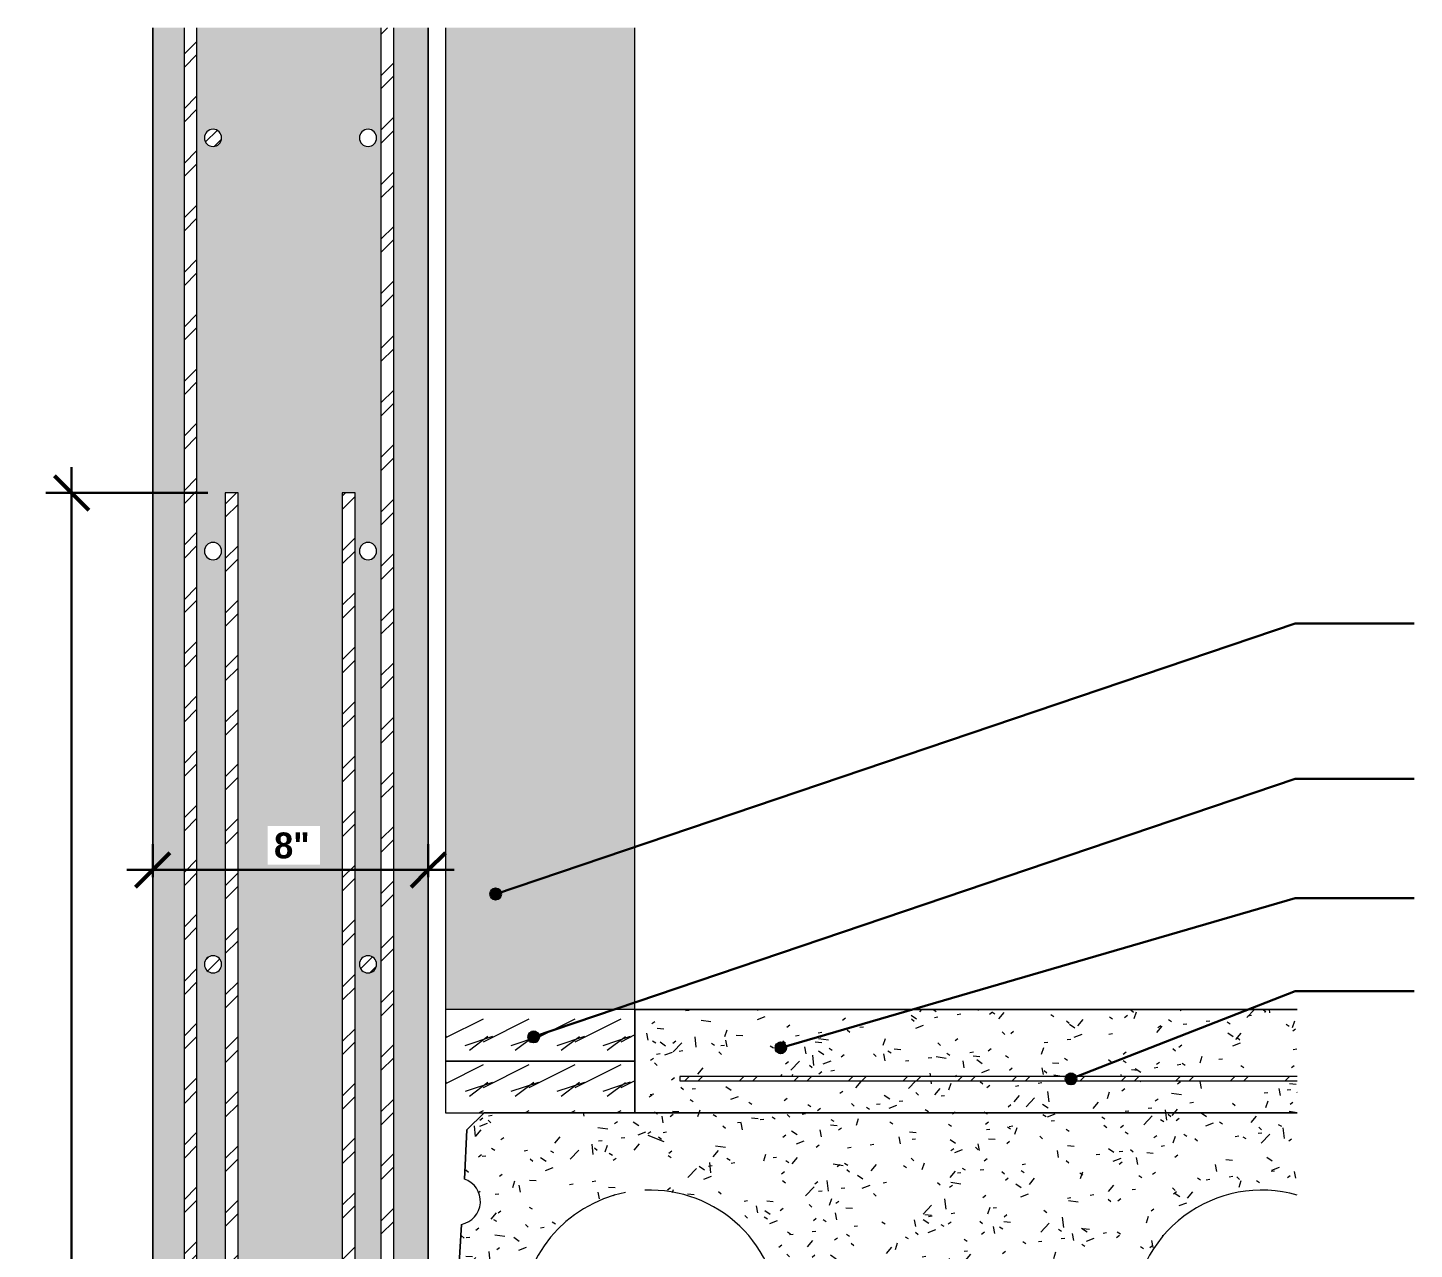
# Model space of a CAD drawing. Header units: inches. Extents: x 16427 to 16619, y -152 to -15.
# Drawn here: x 16494.39 to 16534.65, y -50.09 to -14.62 of the extents above; entities that cross this region are included whole.
import ezdxf

# ---------------------------------------------------------------- set-up
doc = ezdxf.new("R2010")
doc.units = ezdxf.units.IN
doc.header["$MEASUREMENT"] = 0
for name, color, linetype, lineweight in [('A-ANNO-DIMS', 211, 'Continuous', 9), ('A-ANNO-DIMS-8', 211, 'Continuous', 9), ('A-ANNO-IDEN', 131, 'Continuous', 30), ('A-WALL', 113, 'Continuous', 18), ('A-WALL-PATT', 111, 'Continuous', 18)]:
    doc.layers.add(name, color=color, linetype=linetype, lineweight=lineweight)
doc.styles.add('Century Gothic_B', font='', dxfattribs={"height": 0.75})
doc.styles.get('Century Gothic_B').set_extended_font_data('Century Gothic', bold=True)
doc.dimstyles.new('OD__1__Tol__', dxfattribs={"dimscale": 12, "dimtxt": 0.783126, "dimasz": 0.083333, "dimexe": 0.0625, "dimexo": 0.041667, "dimgap": 0.010417, "dimtad": 1, "dimdec": 0, "dimzin": 3, "dimdsep": 46, "dimlunit": 4, "dimtxsty": 'Century Gothic_B', "dimblk1": 'OBLIQUE', "dimblk2": 'OBLIQUE', "dimsah": 1, "dimcen": 0.09, "dimdle": 0.0625, "dimazin": 0, "dimtfac": 1, "dimtdec": 4, "dimtix": 1, "dimtmove": 0, "dimatfit": 3, "dimfxl": 1, "dimtvp": 1, "dimtfill": 1, "dimfrac": 2, "dimtolj": 1, "dimtzin": 0, "dimlwd": 30, "dimlwe": 30, "dimarcsym": 2})
pattern_1 = [(50, (2007.869, -114.959), (2.29529108, -0.20022947), [0.24, -2.64]), (355, (2007.869, -114.959), (-0.44391855, 2.40684884), [0.192, -2.112]), (100.451, (2008.061, -114.976), (1.85147686, 2.206452), [0.204, -2.244]), (46.184, (2007.869, -114.319), (3.41498314, -0.5298822), [0.36, -3.96]), (96.636, (2008.154, -114.363), (2.9907744, 3.1175039), [0.306, -3.365]), (351.184, (2007.869, -114.319), (2.9911175, 3.1174062), [0.288, -3.168]), (21, (2008.189, -114.479), (1.91043364, -1.28790384), [0.24, -2.64]), (326, (2008.189, -114.479), (0.77860356, 2.3202934), [0.192, -2.112]), (71.451, (2008.349, -114.586), (2.6890473, 1.0321926), [0.204, -2.244]), (37.5, (2007.869, -114.959), (0.038893785, 1.064692103), [0.106, -1.981, 0.106, -2.038, -2.12]), (37.5, (2007.869, -114.959), (0.038893785, 1.064692103), [-4.23, 0.106, -2.014]), (7.5, (2007.869, -114.959), (0.84152303, 1.26163425), [0.106, -1.117, 0.106, -1.933, -0.808]), (7.5, (2007.869, -114.959), (0.84152303, 1.26163425), [-3.261, 0.106, -0.702]), (327.5, (2007.156, -114.959), (1.707841713, -0.07187965), [0.106, -0.694, 0.106, -2.39, -3.312]), (327.5, (2007.156, -114.959), (1.707841713, -0.07187965), [-3.296, 0.106, -3.206]), (317.5, (2006.836, -114.959), (1.86586297, 0.32069512), [0.106, -0.934, 0.106, -1.552, -2.352]), (317.5, (2006.836, -114.959), (1.86586297, 0.32069512), [-2.698, 0.106, -2.246])]
pattern_2 = [(216.87, (2008.402, -113.626), (3.998595239, 2.665207143), [0.666, -5.998]), (206.565, (2009.202, -114.026), (-1.332697705, -1.332695324), [1.49, -1.49]), (198.435, (2009.202, -114.693), (-2.66548265, -1.332269959), [0.843, -3.372])]
pattern_3 = [(45, (2007.869, -114.959), (-0.791959595, 0.791959595), []), (45, (2007.869, -113.759), (-0.791959595, 0.791959595), [])]

# ---------------------------------------------------------------- blocks, each defined once
blk = doc.blocks.new('Generic Models 202 - Generic Models 1-1957917-DETAIL - HOLLOWCORE SLAB - RC WAL CONNECTION FRONT')
at = {"layer": 'A-WALL-PATT', "lineweight": 9}
h = blk.add_hatch(dxfattribs=at)
h.set_pattern_fill('FP_4', color=8, style=0, pattern_type=2)
h.set_pattern_definition(pattern_1)
h.paths.add_polyline_path([(16460.248, -46.123), (16478.747, -46.123), (16478.747, -45.196), (16460.817, -45.196), (16460.817, -45.071), (16478.747, -45.071), (16478.747, -43.125), (16459.518, -43.125), (16459.518, -46.123), (16460.192, -46.123)], flags=0)
at = {"layer": 'A-WALL', "lineweight": 9}
for p, q in [((16459.518, -43.125), (16478.747, -43.125)), ((16459.518, -46.123), (16459.518, -43.125)), ((16459.518, -43.125), (16459.518, -46.125)), ((16478.747, -43.125), (16459.518, -43.125)), ((16478.747, -46.125), (16459.518, -46.125)), ((16459.518, -46.125), (16478.747, -46.125))]:
    blk.add_line(p, q, dxfattribs=at)
blk = doc.blocks.new('Generic Models 206 - Generic Models 1-1957942-DETAIL - HOLLOWCORE SLAB - RC WAL CONNECTION FRONT')
at = {"layer": 'A-WALL-PATT', "lineweight": 9}
h = blk.add_hatch(dxfattribs=at)
h.set_pattern_fill('FP_5', color=8, style=0, pattern_type=2)
h.set_pattern_definition(pattern_2)
h.paths.add_polyline_path([(16459.518, -46.125), (16459.518, -44.625), (16454.018, -44.625), (16454.018, -46.125), (16455.345, -46.125)], flags=0)
at = {"layer": 'A-WALL', "lineweight": 9}
for p, q in [((16459.518, -44.625), (16454.018, -44.625)), ((16454.018, -44.625), (16454.018, -46.125)), ((16459.518, -46.125), (16459.518, -44.625)), ((16454.018, -46.125), (16459.518, -46.125))]:
    blk.add_line(p, q, dxfattribs=at)
blk = doc.blocks.new('Generic Models 223 - Generic Models 1-1957976-DETAIL - HOLLOWCORE SLAB - RC WAL CONNECTION FRONT')
at = {"layer": 'A-WALL', "lineweight": 9}
blk.add_hatch(color=256, dxfattribs=at).paths.add_polyline_path([(16459.518, -43.125), (16459.518, -14.615), (16454.018, -14.615), (16454.018, -43.125), (16455.345, -43.125)], flags=0)
for p, q in [((16454.018, -14.615), (16454.018, -43.125)), ((16459.518, -43.125), (16459.518, -14.615))]:
    blk.add_line(p, q, dxfattribs=at)
blk = doc.blocks.new('Generic Models 224 - Generic Models 1-1957989-DETAIL - HOLLOWCORE SLAB - RC WAL CONNECTION FRONT')
at = {"layer": 'A-WALL-PATT', "lineweight": 9}
h = blk.add_hatch(dxfattribs=at)
h.set_pattern_fill('FP_3', color=8, style=0, pattern_type=2)
h.set_pattern_definition(pattern_3)
h.paths.add_polyline_path([(16469.386, -45.196), (16478.747, -45.196), (16478.747, -45.071), (16460.817, -45.071), (16460.817, -45.196)], flags=0)
at = {"layer": 'A-WALL', "lineweight": 9}
for p, q in [((16478.747, -45.071), (16460.817, -45.071)), ((16460.817, -45.071), (16460.817, -45.196)), ((16460.817, -45.196), (16478.747, -45.196))]:
    blk.add_line(p, q, dxfattribs=at)
blk = doc.blocks.new('Dowel17 - Dowel-1958028-DETAIL - HOLLOWCORE SLAB - RC WAL CONNECTION FRONT')
at = {"layer": 'A-WALL-PATT', "lineweight": 9}
h = blk.add_hatch(dxfattribs=at)
h.set_pattern_fill('FP_4', color=8, style=0, pattern_type=2)
h.set_pattern_definition(pattern_1)
h.paths.add_polyline_path([(16454.316, -58.123), (16455.438, -58.123), (16456.933, -54.323), (16456.717, -53.998), (16456.5, -53.558), (16456.342, -53.094), (16456.246, -52.613), (16456.214, -52.123), (16456.246, -51.634), (16456.342, -51.153), (16456.5, -50.688), (16456.717, -50.248), (16456.989, -49.841), (16457.313, -49.472), (16457.685, -49.146), (16458.089, -48.876), (16458.529, -48.659), (16458.994, -48.501), (16459.244, -48.451), (16459.899, -46.788), (16460.364, -46.971), (16459.808, -48.384), (16459.967, -48.374), (16460.454, -48.406), (16460.935, -48.501), (16461.399, -48.659), (16461.839, -48.876), (16462.247, -49.148), (16462.616, -49.472), (16462.939, -49.841), (16463.212, -50.248), (16463.429, -50.688), (16463.586, -51.153), (16463.682, -51.634), (16463.714, -52.129), (16463.682, -52.613), (16463.586, -53.094), (16463.429, -53.558), (16463.212, -53.998), (16462.939, -54.406), (16462.616, -54.775), (16462.247, -55.099), (16461.839, -55.371), (16461.399, -55.588), (16460.935, -55.746), (16460.454, -55.841), (16459.964, -55.873), (16459.475, -55.841), (16458.994, -55.746), (16458.529, -55.588), (16458.089, -55.371), (16457.681, -55.099), (16457.298, -54.762), (16455.975, -58.123), (16478.747, -58.123), (16478.747, -55.725), (16478.685, -55.746), (16478.204, -55.841), (16477.714, -55.873), (16477.225, -55.841), (16476.744, -55.746), (16476.279, -55.588), (16475.839, -55.371), (16475.431, -55.099), (16475.063, -54.775), (16474.739, -54.406), (16474.467, -53.998), (16474.25, -53.558), (16474.092, -53.094), (16473.996, -52.613), (16473.964, -52.123), (16473.996, -51.634), (16474.092, -51.153), (16474.25, -50.688), (16474.467, -50.248), (16474.739, -49.841), (16475.063, -49.472), (16475.431, -49.148), (16475.839, -48.876), (16476.279, -48.659), (16476.744, -48.501), (16477.225, -48.406), (16477.714, -48.373), (16478.204, -48.406), (16478.685, -48.501), (16478.747, -48.522), (16478.747, -46.123), (16455.136, -46.125), (16454.638, -46.623), (16454.565, -48.051), (16454.712, -48.12), (16454.838, -48.223), (16454.936, -48.352), (16455.001, -48.501), (16455.029, -48.661), (16455.019, -48.823), (16454.97, -48.978), (16454.886, -49.117), (16454.771, -49.232), (16454.633, -49.317), (16454.479, -49.367), (16454.013, -57.375), (16453.777, -57.375), (16453.804, -57.612), (16454.183, -57.99)], flags=0)
at = {"layer": 'A-WALL', "lineweight": 9}
for p, q in [((16455.136, -46.125), (16454.638, -46.623)), ((16454.638, -46.623), (16455.136, -46.125)), ((16459.518, -46.123), (16455.138, -46.123)), ((16478.747, -46.123), (16459.518, -46.123)), ((16478.747, -46.123), (16459.518, -46.123)), ((16454.638, -46.623), (16454.565, -48.051)), ((16454.565, -48.051), (16454.638, -46.623)), ((16454.479, -49.367), (16454.013, -57.375)), ((16454.013, -57.375), (16454.479, -49.367)), ((16454.013, -57.375), (16453.777, -57.375)), ((16453.777, -57.375), (16453.804, -57.612)), ((16453.804, -57.612), (16453.777, -57.375)), ((16453.777, -57.375), (16454.013, -57.375)), ((16453.804, -57.612), (16454.316, -58.123)), ((16454.316, -58.123), (16453.804, -57.612)), ((16454.316, -58.123), (16455.438, -58.123)), ((16455.438, -58.123), (16454.316, -58.123)), ((16455.975, -58.123), (16456.748, -58.123)), ((16456.748, -58.123), (16455.975, -58.123)), ((16456.748, -58.123), (16478.747, -58.123)), ((16478.747, -58.123), (16456.748, -58.123))]:
    blk.add_line(p, q, dxfattribs=at)
for centre, radius, start, end in [((16454.348, -48.697), 0.682, 281.0341, 71.419), ((16454.348, -48.697), 0.682, 281.0341, 71.419), ((16459.964, -52.123), 3.75, 101.0948, 180), ((16459.964, -52.123), 3.75, 101.0948, 180), ((16459.964, -52.123), 3.75, 0, 92.3917), ((16459.964, -52.123), 3.75, 360, 92.3917), ((16477.714, -52.123), 3.75, 73.9954, 180), ((16477.714, -52.123), 3.75, 73.9954, 180), ((16459.964, -52.123), 3.75, 180, 215.9666), ((16459.964, -52.123), 3.75, 180, 215.9666), ((16459.964, -52.123), 3.75, 224.6835, 0), ((16459.964, -52.123), 3.75, 224.6835, 360), ((16477.714, -52.123), 3.75, 180, 286.0046), ((16477.714, -52.123), 3.75, 180, 286.0046)]:
    blk.add_arc(centre, radius, start, end, dxfattribs=at)
blk = doc.blocks.new('Dowel18 - Dowel-1958042-DETAIL - HOLLOWCORE SLAB - RC WAL CONNECTION FRONT')
at = {"layer": 'A-WALL', "lineweight": 9}
blk.add_line((16460.364, -46.971), (16459.899, -46.788), dxfattribs=at)
blk = doc.blocks.new('Generic Models 232 - Generic Models 1-1958125-DETAIL - HOLLOWCORE SLAB - RC WAL CONNECTION FRONT')
at = {"layer": 'A-WALL-PATT', "lineweight": 9}
h = blk.add_hatch(dxfattribs=at)
h.set_pattern_fill('FP_3', color=8, style=0, pattern_type=2)
h.set_pattern_definition(pattern_3)
h.paths.add_polyline_path([(16446.427, -58.625), (16446.802, -58.625), (16446.802, -14.615), (16446.427, -14.615), (16446.427, -52.129)], flags=0)
at = {"layer": 'A-WALL', "lineweight": 9}
for p, q in [((16446.427, -14.615), (16446.427, -58.625)), ((16446.802, -58.625), (16446.802, -14.615)), ((16446.427, -58.625), (16446.802, -58.625))]:
    blk.add_line(p, q, dxfattribs=at)
blk = doc.blocks.new('Generic Models 237 - Generic Models 1-1958179-DETAIL - HOLLOWCORE SLAB - RC WAL CONNECTION FRONT')
at = {"layer": 'A-WALL-PATT', "lineweight": 9}
h = blk.add_hatch(dxfattribs=at)
h.set_pattern_fill('FP_3', color=8, style=0, pattern_type=2)
h.set_pattern_definition(pattern_3)
h.paths.add_polyline_path([(16447.268, -42.064), (16447.393, -42.031), (16447.484, -41.939), (16447.518, -41.814), (16447.484, -41.689), (16447.393, -41.598), (16447.268, -41.564), (16447.143, -41.598), (16447.051, -41.689), (16447.018, -41.814), (16447.051, -41.939), (16447.143, -42.031)], flags=0)
at = {"layer": 'A-WALL', "lineweight": 9}
for start, end in [(0, 180), (180, 0)]:
    blk.add_arc((16447.268, -41.814), 0.25, start, end, dxfattribs=at)
blk = doc.blocks.new('Generic Models 239 - Generic Models 1-1958199-DETAIL - HOLLOWCORE SLAB - RC WAL CONNECTION FRONT')
at = {"layer": 'A-WALL', "lineweight": 9}
for start, end in [(0, 180), (180, 0)]:
    blk.add_arc((16447.268, -29.814), 0.25, start, end, dxfattribs=at)
blk = doc.blocks.new('Generic Models 240 - Generic Models 1-1958209-DETAIL - HOLLOWCORE SLAB - RC WAL CONNECTION FRONT')
at = {"layer": 'A-WALL-PATT', "lineweight": 9}
h = blk.add_hatch(dxfattribs=at)
h.set_pattern_fill('FP_3', color=8, style=0, pattern_type=2)
h.set_pattern_definition(pattern_3)
h.paths.add_polyline_path([(16447.268, -18.064), (16447.393, -18.031), (16447.484, -17.939), (16447.518, -17.814), (16447.484, -17.689), (16447.393, -17.598), (16447.268, -17.564), (16447.143, -17.598), (16447.051, -17.689), (16447.018, -17.814), (16447.051, -17.939), (16447.143, -18.031), (16447.187, -18.043)], flags=0)
at = {"layer": 'A-WALL', "lineweight": 9}
for start, end in [(0, 180), (180, 0)]:
    blk.add_arc((16447.268, -17.814), 0.25, start, end, dxfattribs=at)
blk = doc.blocks.new('Generic Models 243 - Generic Models 1-1958242-DETAIL - HOLLOWCORE SLAB - RC WAL CONNECTION FRONT')
at = {"layer": 'A-WALL-PATT', "lineweight": 9}
h = blk.add_hatch(dxfattribs=at)
h.set_pattern_fill('FP_5', color=8, style=0, pattern_type=2)
h.set_pattern_definition(pattern_2)
h.paths.add_polyline_path([(16455.345, -44.625), (16459.518, -44.625), (16459.518, -43.125), (16454.018, -43.125), (16454.018, -44.625), (16455.138, -44.625)], flags=0)
at = {"layer": 'A-WALL', "lineweight": 9}
for p, q in [((16459.518, -43.125), (16454.018, -43.125)), ((16454.018, -43.125), (16454.018, -44.625)), ((16459.518, -44.625), (16459.518, -43.125)), ((16454.018, -44.625), (16459.518, -44.625))]:
    blk.add_line(p, q, dxfattribs=at)
blk = doc.blocks.new('Generic Models 263 - Generic Models 1-1958805-DETAIL - HOLLOWCORE SLAB - RC WAL CONNECTION FRONT')
at = {"layer": 'A-WALL-PATT', "lineweight": 9}
h = blk.add_hatch(dxfattribs=at)
h.set_pattern_fill('FP_4', color=8, style=0, pattern_type=2)
h.set_pattern_definition(pattern_1)
h.paths.add_polyline_path([(16449.217, -89.642), (16456.068, -89.642), (16456.068, -60.141), (16456.049, -60.094), (16456.002, -60.074), (16455.207, -60.074), (16455.159, -60.198), (16455.427, -60.198), (16455.56, -60.216), (16455.685, -60.267), (16455.792, -60.349), (16455.873, -60.456), (16455.925, -60.58), (16455.943, -60.714), (16455.943, -69.625), (16455.493, -69.625), (16455.493, -60.714), (16455.474, -60.667), (16455.427, -60.647), (16454.982, -60.647), (16453.611, -64.131), (16453.145, -63.948), (16454.444, -60.647), (16451.393, -60.647), (16451.393, -88.125), (16451.018, -88.125), (16451.018, -60.647), (16447.996, -60.647), (16447.996, -88.125), (16447.621, -88.125), (16447.621, -60.647), (16447.467, -60.647), (16447.467, -69.625), (16447.018, -69.625), (16447.018, -60.654), (16446.986, -60.667), (16446.967, -60.714), (16446.967, -89.642), (16447.996, -89.642)], flags=0)
h.paths.add_polyline_path([(16457.518, -89.642), (16457.518, -58.625), (16455.778, -58.625), (16455.384, -59.625), (16456.002, -59.625), (16456.135, -59.643), (16456.26, -59.694), (16456.367, -59.776), (16456.449, -59.883), (16456.5, -60.008), (16456.518, -60.141), (16456.518, -89.642), (16457.456, -89.642)], flags=0)
h.paths.add_polyline_path([(16445.518, -89.642), (16446.518, -89.642), (16446.518, -60.714), (16446.535, -60.58), (16446.587, -60.456), (16446.669, -60.349), (16446.776, -60.267), (16446.9, -60.216), (16447.018, -60.198), (16447.018, -60.141), (16447.035, -60.008), (16447.087, -59.883), (16447.169, -59.776), (16447.276, -59.694), (16447.4, -59.643), (16447.533, -59.625), (16447.621, -59.625), (16447.621, -28.125), (16447.996, -28.125), (16447.996, -59.625), (16451.018, -59.625), (16451.018, -28.125), (16451.393, -28.125), (16451.393, -59.625), (16454.847, -59.625), (16455.24, -58.625), (16453.518, -58.625), (16453.518, -14.615), (16452.518, -14.615), (16452.518, -58.625), (16452.143, -58.625), (16452.143, -14.615), (16446.802, -14.615), (16446.802, -58.625), (16446.427, -58.625), (16446.427, -14.615), (16445.518, -14.615), (16445.518, -70.886)], flags=0)
h.paths.add_polyline_path([(16447.217, -82.521), (16447.092, -82.488), (16447, -82.396), (16446.967, -82.271), (16447, -82.146), (16447.092, -82.055), (16447.217, -82.021), (16447.342, -82.055), (16447.433, -82.146), (16447.467, -82.271), (16447.433, -82.396), (16447.342, -82.488)], flags=0)
h.paths.add_polyline_path([(16455.568, -82.521), (16455.443, -82.488), (16455.352, -82.396), (16455.318, -82.271), (16455.352, -82.146), (16455.443, -82.055), (16455.568, -82.021), (16455.693, -82.055), (16455.785, -82.146), (16455.818, -82.271), (16455.785, -82.396), (16455.693, -82.488)], flags=0)
h.paths.add_polyline_path([(16449.467, -82.521), (16449.342, -82.488), (16449.25, -82.396), (16449.217, -82.271), (16449.25, -82.146), (16449.342, -82.055), (16449.467, -82.021), (16449.592, -82.055), (16449.683, -82.146), (16449.717, -82.271), (16449.683, -82.396), (16449.592, -82.488)], flags=0)
h.paths.add_polyline_path([(16455.568, -70.521), (16455.443, -70.488), (16455.352, -70.396), (16455.318, -70.271), (16455.352, -70.146), (16455.443, -70.055), (16455.568, -70.021), (16455.693, -70.055), (16455.785, -70.146), (16455.818, -70.271), (16455.785, -70.396), (16455.693, -70.488)], flags=0)
h.paths.add_polyline_path([(16447.217, -70.521), (16447.092, -70.488), (16447, -70.396), (16446.967, -70.271), (16447, -70.146), (16447.092, -70.055), (16447.217, -70.021), (16447.342, -70.055), (16447.433, -70.146), (16447.467, -70.271), (16447.433, -70.396), (16447.342, -70.488)], flags=0)
h.paths.add_polyline_path([(16449.467, -70.521), (16449.342, -70.488), (16449.25, -70.396), (16449.217, -70.271), (16449.25, -70.146), (16449.342, -70.055), (16449.467, -70.021), (16449.592, -70.055), (16449.683, -70.146), (16449.717, -70.271), (16449.683, -70.396), (16449.592, -70.488)], flags=0)
h.paths.add_polyline_path([(16455.183, -61.211), (16455.058, -61.177), (16454.966, -61.086), (16454.933, -60.961), (16454.966, -60.836), (16455.058, -60.744), (16455.183, -60.711), (16455.308, -60.744), (16455.399, -60.836), (16455.433, -60.961), (16455.399, -61.086), (16455.308, -61.177)], flags=0)
h.paths.add_polyline_path([(16449.781, -61.211), (16449.656, -61.177), (16449.564, -61.086), (16449.531, -60.961), (16449.564, -60.836), (16449.656, -60.744), (16449.781, -60.711), (16449.906, -60.744), (16449.997, -60.836), (16450.031, -60.961), (16449.997, -61.086), (16449.906, -61.177)], flags=0)
h.paths.add_polyline_path([(16450.664, -60.198), (16451.018, -60.198), (16451.018, -60.074), (16447.996, -60.074), (16447.996, -60.198)], flags=0)
h.paths.add_polyline_path([(16453.262, -60.198), (16454.621, -60.198), (16454.67, -60.074), (16451.393, -60.074), (16451.393, -60.198), (16453.214, -60.198)], flags=0)
h.paths.add_polyline_path([(16447.621, -60.198), (16447.621, -60.074), (16447.533, -60.074), (16447.486, -60.094), (16447.467, -60.141), (16447.467, -60.198), (16447.486, -60.198)], flags=0)
h.paths.add_polyline_path([(16451.768, -54.064), (16451.643, -54.031), (16451.551, -53.939), (16451.518, -53.814), (16451.551, -53.689), (16451.643, -53.598), (16451.768, -53.564), (16451.893, -53.598), (16451.984, -53.689), (16452.018, -53.814), (16451.984, -53.939), (16451.893, -54.031)], flags=0)
h.paths.add_polyline_path([(16447.268, -54.064), (16447.143, -54.031), (16447.051, -53.939), (16447.018, -53.814), (16447.051, -53.689), (16447.143, -53.598), (16447.268, -53.564), (16447.393, -53.598), (16447.484, -53.689), (16447.518, -53.814), (16447.484, -53.939), (16447.393, -54.031), (16447.276, -54.062)], flags=0)
h.paths.add_polyline_path([(16447.268, -42.064), (16447.143, -42.031), (16447.051, -41.939), (16447.018, -41.814), (16447.051, -41.689), (16447.143, -41.598), (16447.268, -41.564), (16447.393, -41.598), (16447.484, -41.689), (16447.518, -41.814), (16447.484, -41.939), (16447.393, -42.031)], flags=0)
h.paths.add_polyline_path([(16451.768, -42.064), (16451.643, -42.031), (16451.551, -41.939), (16451.518, -41.814), (16451.551, -41.689), (16451.643, -41.598), (16451.768, -41.564), (16451.893, -41.598), (16451.984, -41.689), (16452.018, -41.814), (16451.984, -41.939), (16451.893, -42.031)], flags=0)
h.paths.add_polyline_path([(16451.768, -30.064), (16451.643, -30.031), (16451.551, -29.939), (16451.518, -29.814), (16451.551, -29.689), (16451.643, -29.598), (16451.768, -29.564), (16451.893, -29.598), (16451.984, -29.689), (16452.018, -29.814), (16451.984, -29.939), (16451.893, -30.031)], flags=0)
h.paths.add_polyline_path([(16447.268, -30.064), (16447.143, -30.031), (16447.051, -29.939), (16447.018, -29.814), (16447.051, -29.689), (16447.143, -29.598), (16447.268, -29.564), (16447.393, -29.598), (16447.484, -29.689), (16447.518, -29.814), (16447.484, -29.939), (16447.393, -30.031)], flags=0)
h.paths.add_polyline_path([(16451.768, -18.064), (16451.643, -18.031), (16451.551, -17.939), (16451.518, -17.814), (16451.551, -17.689), (16451.643, -17.598), (16451.768, -17.564), (16451.893, -17.598), (16451.984, -17.689), (16452.018, -17.814), (16451.984, -17.939), (16451.893, -18.031)], flags=0)
h.paths.add_polyline_path([(16447.268, -18.064), (16447.143, -18.031), (16447.051, -17.939), (16447.018, -17.814), (16447.051, -17.689), (16447.143, -17.598), (16447.268, -17.564), (16447.393, -17.598), (16447.484, -17.689), (16447.518, -17.814), (16447.484, -17.939), (16447.393, -18.031)], flags=0)
at = {"layer": 'A-WALL', "lineweight": 9}
for p, q in [((16445.518, -89.642), (16445.518, -14.615)), ((16445.518, -14.615), (16445.518, -89.642)), ((16453.518, -14.615), (16453.518, -58.625)), ((16453.518, -58.625), (16453.518, -14.615)), ((16453.518, -58.625), (16454.288, -58.625)), ((16454.288, -58.625), (16453.518, -58.625)), ((16454.288, -58.625), (16455.24, -58.625)), ((16455.24, -58.625), (16454.288, -58.625)), ((16455.778, -58.625), (16456.748, -58.625)), ((16456.748, -58.625), (16455.778, -58.625)), ((16456.748, -58.625), (16457.518, -58.625)), ((16457.518, -58.625), (16456.748, -58.625)), ((16457.518, -58.625), (16457.518, -89.642)), ((16457.518, -89.642), (16457.518, -58.625))]:
    blk.add_line(p, q, dxfattribs=at)
blk = doc.blocks.new('Generic Models 205 - Generic Models 1-1958937-DETAIL - HOLLOWCORE SLAB - RC WAL CONNECTION FRONT')
at = {"layer": 'A-WALL-PATT', "lineweight": 9}
h = blk.add_hatch(dxfattribs=at)
h.set_pattern_fill('FP_3', color=8, style=0, pattern_type=2)
h.set_pattern_definition(pattern_3)
h.paths.add_polyline_path([(16452.518, -58.625), (16452.518, -14.615), (16452.143, -14.615), (16452.143, -58.625)], flags=0)
at = {"layer": 'A-WALL', "lineweight": 9}
for p, q in [((16452.143, -14.615), (16452.143, -58.625)), ((16452.518, -58.625), (16452.518, -14.615)), ((16452.143, -58.625), (16452.518, -58.625))]:
    blk.add_line(p, q, dxfattribs=at)
blk = doc.blocks.new('Generic Models 233 - Generic Models 1-1958986-DETAIL - HOLLOWCORE SLAB - RC WAL CONNECTION FRONT')
at = {"layer": 'A-WALL-PATT', "lineweight": 9}
h = blk.add_hatch(dxfattribs=at)
h.set_pattern_fill('FP_3', color=8, style=0, pattern_type=2)
h.set_pattern_definition(pattern_3)
h.paths.add_polyline_path([(16451.768, -42.064), (16451.893, -42.031), (16451.984, -41.939), (16452.018, -41.814), (16451.984, -41.689), (16451.893, -41.598), (16451.768, -41.564), (16451.643, -41.598), (16451.551, -41.689), (16451.518, -41.814), (16451.551, -41.939), (16451.643, -42.031)], flags=0)
at = {"layer": 'A-WALL', "lineweight": 9}
for start, end in [(0, 180), (180, 0)]:
    blk.add_arc((16451.768, -41.814), 0.25, start, end, dxfattribs=at)
blk = doc.blocks.new('Generic Models 235 - Generic Models 1-1959006-DETAIL - HOLLOWCORE SLAB - RC WAL CONNECTION FRONT')
at = {"layer": 'A-WALL-PATT', "lineweight": 9}
h = blk.add_hatch(dxfattribs=at)
h.set_pattern_fill('FP_3', color=8, style=0, pattern_type=2)
h.set_pattern_definition(pattern_3)
h.paths.add_polyline_path([(16451.768, -30.064), (16451.893, -30.031), (16451.984, -29.939), (16452.018, -29.814), (16451.984, -29.689), (16451.893, -29.598), (16451.768, -29.564), (16451.643, -29.598), (16451.551, -29.689), (16451.518, -29.814), (16451.551, -29.939), (16451.643, -30.031)], flags=0)
at = {"layer": 'A-WALL', "lineweight": 9}
for start, end in [(0, 180), (180, 0)]:
    blk.add_arc((16451.768, -29.814), 0.25, start, end, dxfattribs=at)
blk = doc.blocks.new('Generic Models 236 - Generic Models 1-1959016-DETAIL - HOLLOWCORE SLAB - RC WAL CONNECTION FRONT')
at = {"layer": 'A-WALL', "lineweight": 9}
for start, end in [(0, 180), (180, 0)]:
    blk.add_arc((16451.768, -17.814), 0.25, start, end, dxfattribs=at)
blk = doc.blocks.new('Generic Models 228 - Generic Models 1-1960298-DETAIL - HOLLOWCORE SLAB - RC WAL CONNECTION FRONT')
at = {"layer": 'A-WALL-PATT', "lineweight": 9}
h = blk.add_hatch(dxfattribs=at)
h.set_pattern_fill('FP_3', color=8, style=0, pattern_type=2)
h.set_pattern_definition(pattern_3)
h.paths.add_polyline_path([(16447.621, -88.125), (16447.996, -88.125), (16447.996, -28.125), (16447.621, -28.125), (16447.621, -81.844)], flags=0)
at = {"layer": 'A-WALL', "lineweight": 9}
for p, q in [((16447.996, -28.125), (16447.621, -28.125)), ((16447.621, -28.125), (16447.621, -88.125)), ((16447.996, -88.125), (16447.996, -28.125)), ((16447.621, -88.125), (16447.996, -88.125))]:
    blk.add_line(p, q, dxfattribs=at)
blk = doc.blocks.new('Generic Models 299 - Generic Models 1-1964340-DETAIL - HOLLOWCORE SLAB - RC WAL CONNECTION FRONT')
at = {"layer": 'A-WALL-PATT', "lineweight": 9}
h = blk.add_hatch(dxfattribs=at)
h.set_pattern_fill('FP_3', color=8, style=0, pattern_type=2)
h.set_pattern_definition(pattern_3)
h.paths.add_polyline_path([(16451.393, -88.125), (16451.393, -28.125), (16451.018, -28.125), (16451.018, -88.125)], flags=0)
at = {"layer": 'A-WALL', "lineweight": 9}
for p, q in [((16451.393, -28.125), (16451.018, -28.125)), ((16451.018, -28.125), (16451.018, -88.125)), ((16451.393, -88.125), (16451.393, -28.125)), ((16451.018, -88.125), (16451.393, -88.125))]:
    blk.add_line(p, q, dxfattribs=at)
blk = doc.blocks.new('DIMBLOCK8-DETAIL - HOLLOWCORE SLAB - RC WAL CONNECTION FRONT')
at = {"layer": 'A-ANNO-DIMS-8', "lineweight": 30}
for p, q in [((16498.021, -39.279), (16498.021, -38.322)), ((16506.021, -39.279), (16506.021, -38.322)), ((16506.771, -39.072), (16497.271, -39.072)), ((16498.021, -39.072), (16498.021, -39.279)), ((16506.021, -39.072), (16506.021, -39.279))]:
    blk.add_line(p, q, dxfattribs=at)
at = {"layer": 'A-ANNO-DIMS-8', "lineweight": 50}
for p, q in [((16498.021, -39.072), (16498.521, -38.572)), ((16506.021, -39.072), (16506.521, -38.572)), ((16498.021, -39.072), (16497.521, -39.572)), ((16506.021, -39.072), (16505.521, -39.572))]:
    blk.add_line(p, q, dxfattribs=at)
at = {"layer": 'A-ANNO-DIMS-8', "color": 0, "lineweight": 30, "insert": (16501.542, -37.986), "char_height": 0.75, "width": 1.14859, "attachment_point": 1, "line_spacing_factor": 0.984502, "style": 'Century Gothic_B', "bg_fill": 3, "box_fill_scale": 1.25, "bg_fill_color": 256, "bg_fill_true_color": 13158600, "bg_fill_transparency": 0}
blk.add_mtext('8"', dxfattribs=at)
blk = doc.blocks.new('_Oblique')
at = {"color": 0, "linetype": 'ByBlock', "lineweight": -2}
blk.add_line((-0.5, -0.5), (0.5, 0.5), dxfattribs=at)
blk = doc.blocks.new('DIMBLOCK9-DETAIL - HOLLOWCORE SLAB - RC WAL CONNECTION FRONT')
at = {"layer": 'A-ANNO-DIMS-8', "lineweight": 50}
for p, q in [((16495.665, -28.125), (16495.165, -27.625)), ((16495.665, -28.125), (16496.165, -28.625)), ((16495.665, -88.125), (16495.165, -87.625)), ((16495.665, -88.125), (16496.165, -88.625))]:
    blk.add_line(p, q, dxfattribs=at)
at = {"layer": 'A-ANNO-DIMS-8', "lineweight": 30}
for p, q in [((16495.665, -27.375), (16495.665, -88.875)), ((16499.624, -28.125), (16494.915, -28.125)), ((16495.665, -28.125), (16499.624, -28.125)), ((16499.624, -88.125), (16494.915, -88.125)), ((16495.665, -88.125), (16499.624, -88.125))]:
    blk.add_line(p, q, dxfattribs=at)
at = {"layer": 'A-ANNO-DIMS-8', "color": 0, "lineweight": 30, "insert": (16494.579, -59.524), "char_height": 0.75, "width": 3.35626, "attachment_point": 1, "rotation": 90, "line_spacing_factor": 0.984502, "style": 'Century Gothic_B', "bg_fill": 3, "box_fill_scale": 1.25, "bg_fill_color": 256, "bg_fill_true_color": 13158600, "bg_fill_transparency": 0}
blk.add_mtext('5\' - 0"', dxfattribs=at)

msp = doc.modelspace()

# ---------------------------------------------------------------- hatches: boundary and pattern name
at = {"layer": 'A-ANNO-IDEN'}
h = msp.add_hatch(color=256, dxfattribs=at)
edge = h.paths.add_edge_path(flags=0)
edge.add_arc((16507.976, -39.773), 0.156, 0, 360)
h = msp.add_hatch(color=256, dxfattribs=at)
edge = h.paths.add_edge_path(flags=0)
edge.add_arc((16509.079, -43.922), 0.156, 0, 360)
h = msp.add_hatch(color=256, dxfattribs=at)
edge = h.paths.add_edge_path(flags=0)
edge.add_arc((16516.254, -44.24), 0.156, 0, 360)
h = msp.add_hatch(color=256, dxfattribs=at)
edge = h.paths.add_edge_path(flags=0)
edge.add_arc((16524.679, -45.141), 0.156, 0, 360)

# ---------------------------------------------------------------- linework, layer by layer
for p, q in [((16507.976, -39.773), (16531.189, -31.914)), ((16531.189, -31.914), (16534.646, -31.914)), ((16509.079, -43.922), (16531.189, -36.427)), ((16531.189, -36.427), (16534.646, -36.427)), ((16516.254, -44.24), (16531.189, -39.895)), ((16531.189, -39.895), (16534.646, -39.895)), ((16524.679, -45.141), (16531.189, -42.598)), ((16531.189, -42.598), (16534.646, -42.598))]:
    msp.add_line(p, q, dxfattribs=at)
for centre in [(16507.976, -39.773), (16509.079, -43.922), (16516.254, -44.24), (16524.679, -45.141)]:
    msp.add_circle(centre, 0.156, dxfattribs=at)

# ---------------------------------------------------------------- block references
at = {"layer": 'A-WALL', "lineweight": 9}
for name in ['Generic Models 263 - Generic Models 1-1958805-DETAIL - HOLLOWCORE SLAB - RC WAL CONNECTION FRONT', 'Generic Models 232 - Generic Models 1-1958125-DETAIL - HOLLOWCORE SLAB - RC WAL CONNECTION FRONT', 'Generic Models 205 - Generic Models 1-1958937-DETAIL - HOLLOWCORE SLAB - RC WAL CONNECTION FRONT', 'Generic Models 223 - Generic Models 1-1957976-DETAIL - HOLLOWCORE SLAB - RC WAL CONNECTION FRONT', 'Generic Models 240 - Generic Models 1-1958209-DETAIL - HOLLOWCORE SLAB - RC WAL CONNECTION FRONT', 'Generic Models 236 - Generic Models 1-1959016-DETAIL - HOLLOWCORE SLAB - RC WAL CONNECTION FRONT', 'Generic Models 228 - Generic Models 1-1960298-DETAIL - HOLLOWCORE SLAB - RC WAL CONNECTION FRONT', 'Generic Models 299 - Generic Models 1-1964340-DETAIL - HOLLOWCORE SLAB - RC WAL CONNECTION FRONT', 'Generic Models 239 - Generic Models 1-1958199-DETAIL - HOLLOWCORE SLAB - RC WAL CONNECTION FRONT', 'Generic Models 235 - Generic Models 1-1959006-DETAIL - HOLLOWCORE SLAB - RC WAL CONNECTION FRONT', 'Generic Models 237 - Generic Models 1-1958179-DETAIL - HOLLOWCORE SLAB - RC WAL CONNECTION FRONT', 'Generic Models 233 - Generic Models 1-1958986-DETAIL - HOLLOWCORE SLAB - RC WAL CONNECTION FRONT', 'Generic Models 243 - Generic Models 1-1958242-DETAIL - HOLLOWCORE SLAB - RC WAL CONNECTION FRONT', 'Generic Models 202 - Generic Models 1-1957917-DETAIL - HOLLOWCORE SLAB - RC WAL CONNECTION FRONT', 'Generic Models 206 - Generic Models 1-1957942-DETAIL - HOLLOWCORE SLAB - RC WAL CONNECTION FRONT', 'Generic Models 224 - Generic Models 1-1957989-DETAIL - HOLLOWCORE SLAB - RC WAL CONNECTION FRONT', 'Dowel17 - Dowel-1958028-DETAIL - HOLLOWCORE SLAB - RC WAL CONNECTION FRONT', 'Dowel18 - Dowel-1958042-DETAIL - HOLLOWCORE SLAB - RC WAL CONNECTION FRONT']:
    msp.add_blockref(name, (52.503, 0), dxfattribs=at)

# ---------------------------------------------------------------- next in the draw order: dimensions: what is measured, and where the dimension line sits
at = {"layer": 'A-ANNO-DIMS', "lineweight": 30}
dim = msp.add_linear_dim(base=(16498.021, -39.072), p1=(16506.021, -39.779), p2=(16498.021, -39.779), dimstyle='OD__1__Tol__', override={"dimpost": '<>', "dimfxl": 8}, dxfattribs=at)
dim.commit()
dim.dimension.update_dxf_attribs({"geometry": 'DIMBLOCK8-DETAIL - HOLLOWCORE SLAB - RC WAL CONNECTION FRONT', "text_midpoint": (16502.021, -38.553)})

# ---------------------------------------------------------------- next in the draw order: dimensions: what is measured, and where the dimension line sits
dim = msp.add_linear_dim(base=(16495.665, -88.125), p1=(16500.124, -28.125), p2=(16500.124, -88.125), angle=90, dimstyle='OD__1__Tol__', override={"dimpost": '<>', "dimfxl": 60}, dxfattribs=at)
dim.commit()
dim.dimension.update_dxf_attribs({"geometry": 'DIMBLOCK9-DETAIL - HOLLOWCORE SLAB - RC WAL CONNECTION FRONT', "text_midpoint": (16495.146, -58.125)})

doc.saveas('drawing.dxf')
